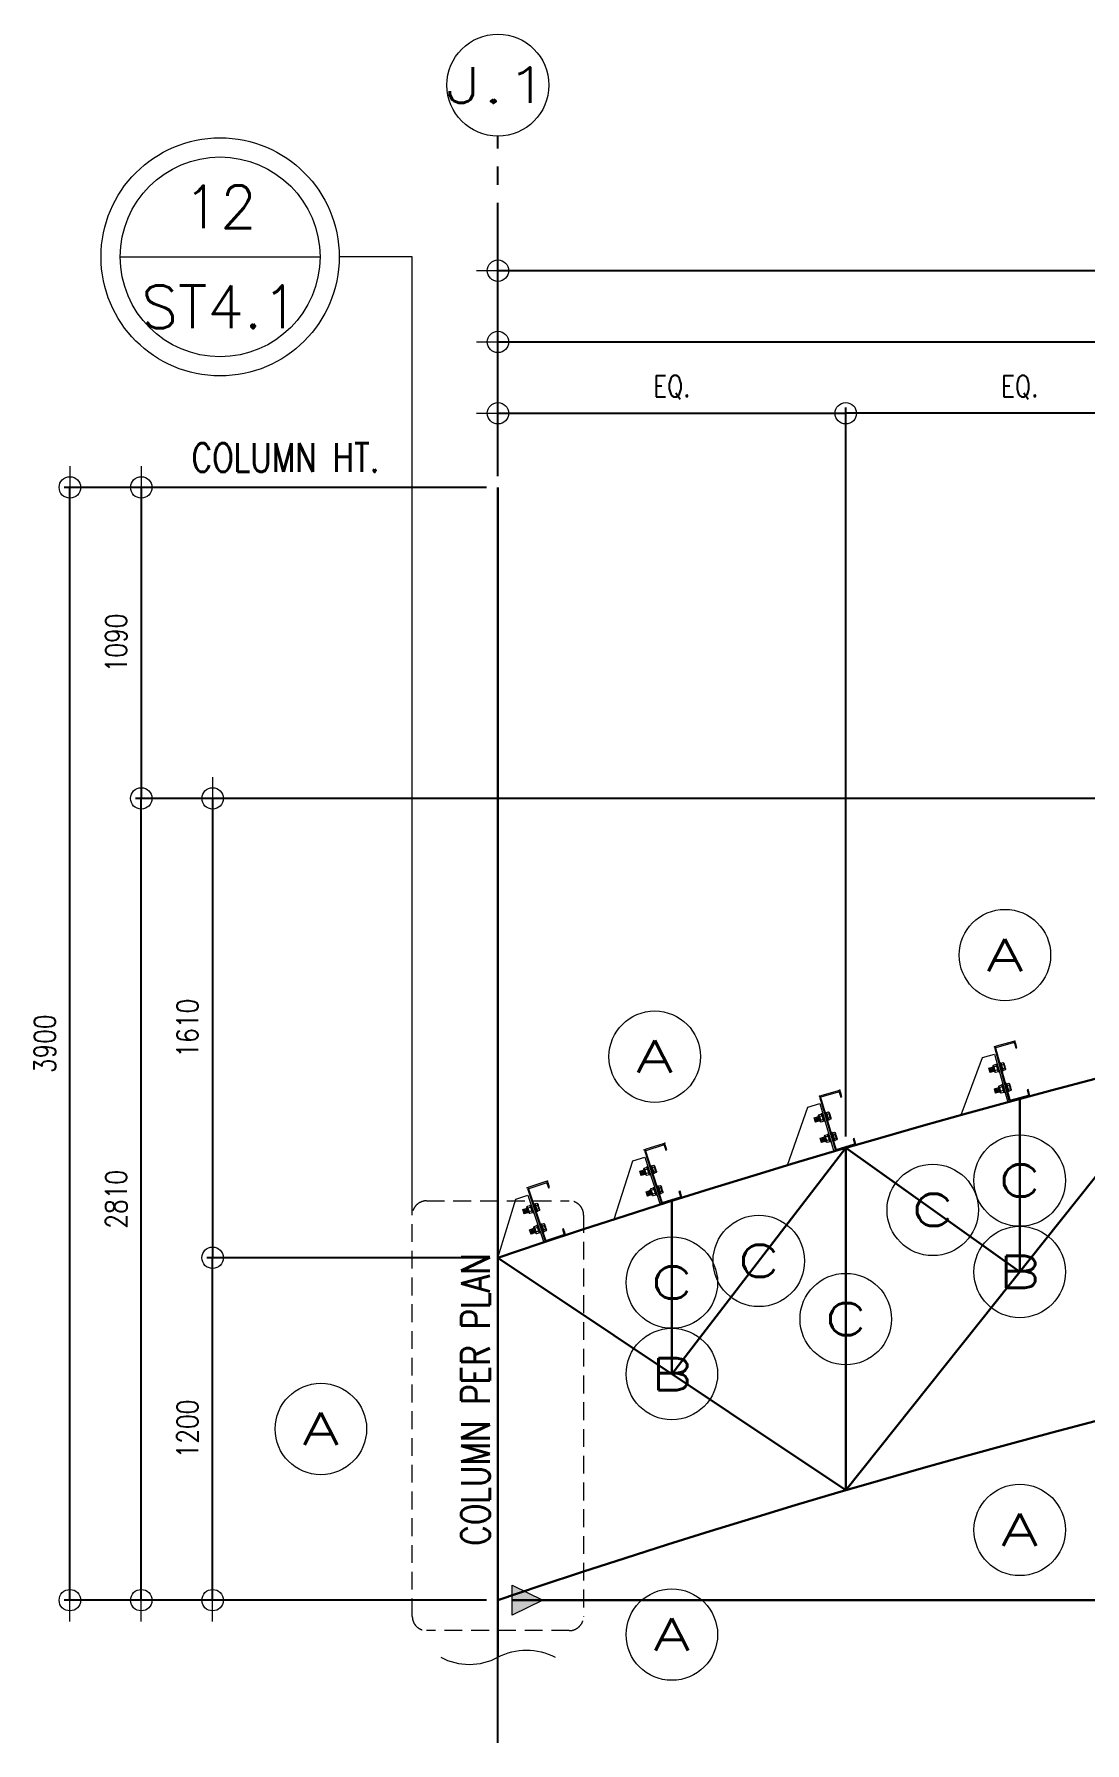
# Model space of a CAD drawing. Header units: millimetres. Extents: x 0 to 437400, y -7936 to 73710.
# Drawn here: x 73675 to 77356, y 28553 to 34542 of the extents above; entities that cross this region are included whole.
import ezdxf
from ezdxf.enums import TextEntityAlignment as Align

# ---------------------------------------------------------------- set-up
doc = ezdxf.new("R2010")
doc.units = ezdxf.units.MM
doc.header["$LTSCALE"] = 10
doc.header["$MEASUREMENT"] = 0
for name, pattern in [('CENTER', [50.8, 31.75, -6.35, 6.35, -6.35]), ('HIDDEN', [0.375, 0.25, -0.125]), ('PHANTOM2', [1.25, 0.625, -0.125, 0.125, -0.125, 0.125, -0.125])]:
    doc.linetypes.add(name, pattern=pattern)
doc.layers.add('A-NEW', color=240, linetype='Continuous')
for name, color, linetype, lineweight in [('CEE STEEL PURLINS', 46, 'Continuous', 15), ('HATCH 000', 251, 'Continuous', 5), ('S-ANNO-DIMS', 1, 'Continuous', 5), ('S-ANNO-NPLT', 7, 'Continuous', 9), ('S-Anno-Symb', 143, 'PHANTOM2', 13), ('S-BEAM-IDEN', 2, 'Continuous', 9), ('S-CONN', 1, 'Continuous', 9), ('S-Grid-iden', 52, 'Continuous', 9), ('S_BOLTS', 252, 'Continuous', 9), ('S_STEEL TRUSS', 5, 'Continuous', 30)]:
    doc.layers.add(name, color=color, linetype=linetype, lineweight=lineweight)
doc.layers.add('GUIDE 001', color=214, linetype='Continuous', lineweight=0, plot=False)
doc.styles.add('1', font='simplex.shx', dxfattribs={"width": 0.8, "height": 20})
doc.styles.add('3', font='simplex.shx', dxfattribs={"width": 1.5, "height": 70})
doc.styles.add('ROMANSX', font='ROMANS.shx', dxfattribs={"height": 0.09375})
doc.dimstyles.new('ESCA30', dxfattribs={"dimtxt": 40, "dimasz": 1, "dimexe": 20, "dimexo": 40, "dimgap": 50, "dimtad": 1, "dimdec": 0, "dimrnd": 1, "dimdsep": 46, "dimtxsty": '1', "dimblk1": 'ESCADIM_ARW', "dimblk2": 'ESCADIM_ARW', "dimsah": 1, "dimcen": 50, "dimclrd": 256, "dimclre": 256, "dimclrt": 52, "dimadec": 0, "dimazin": 0, "dimtfac": 1, "dimtdec": 0, "dimtofl": 0, "dimtmove": 0, "dimatfit": 3, "dimldrblk": 'ESCADIM_ARW', "dimfxl": 1, "dimtolj": 1, "dimtzin": 0, "dimarcsym": 0})

# ---------------------------------------------------------------- blocks, each defined once
blk = doc.blocks.new('Grid')
at = {"layer": 'S-Grid-iden', "color": 1, "linetype": 'Continuous'}
blk.add_circle((0, 0), 500, dxfattribs=at)
at = {"layer": 'S-Grid-iden', "style": '3', "width": 1.5}
blk.add_attdef('GRIDTAG', text='', height=350, dxfattribs=at).set_placement((0, 0), align=Align.MIDDLE_CENTER)
blk = doc.blocks.new('ESCADIM_ARW')
at = {"color": 9}
blk.add_line((75, 0), (-75, 0), dxfattribs=at)
blk.add_circle((0, 0), 37.5, dxfattribs=at)
blk = doc.blocks.new('*D87')
at = {"layer": 'Defpoints', "color": 0, "ltscale": 80, "transparency": 16777216}
for p in [(94800, 33713.3), (75300, 32953.3, 0), (94800, 32953.3, 0)]:
    blk.add_point(p, dxfattribs=at)
at = {"layer": 'S-ANNO-DIMS', "lineweight": -2, "ltscale": 80, "transparency": 16777216}
for p, q in [((75300, 32993.3), (75300, 33733.3)), ((94800, 32993.3), (94800, 33733.3)), ((75301, 33713.3), (94799, 33713.3))]:
    blk.add_line(p, q, dxfattribs=at)
at = {"layer": 'S-ANNO-DIMS', "lineweight": -2, "ltscale": 80, "transparency": 16777216, "rotation": 180}
blk.add_blockref('ESCADIM_ARW', (75300, 33713.3), dxfattribs=at)
at = {"layer": 'S-ANNO-DIMS', "lineweight": -2, "ltscale": 80, "transparency": 16777216}
blk.add_blockref('ESCADIM_ARW', (94800, 33713.3), dxfattribs=at)
at = {"layer": 'S-ANNO-DIMS', "color": 52, "ltscale": 80, "transparency": 16777216, "insert": (85050, 33820.5), "char_height": 30, "attachment_point": 5, "style": '1'}
blk.add_mtext('\\A1;{\\H2.5x;19500 (16 EQUAL PANELS)}', dxfattribs=at)
blk = doc.blocks.new('*D88')
at = {"layer": 'Defpoints', "color": 0, "ltscale": 80, "transparency": 16777216}
for p in [(80175, 33463.3), (75300, 32953.3, 0), (80175, 31468.9, 0)]:
    blk.add_point(p, dxfattribs=at)
at = {"layer": 'S-ANNO-DIMS', "lineweight": -2, "ltscale": 80, "transparency": 16777216}
for p, q in [((75300, 32993.3), (75300, 33483.3)), ((80175, 31508.9), (80175, 33483.3)), ((75301, 33463.3), (80174, 33463.3))]:
    blk.add_line(p, q, dxfattribs=at)
at = {"layer": 'S-ANNO-DIMS', "lineweight": -2, "ltscale": 80, "transparency": 16777216, "rotation": 180}
blk.add_blockref('ESCADIM_ARW', (75300, 33463.3), dxfattribs=at)
at = {"layer": 'S-ANNO-DIMS', "lineweight": -2, "ltscale": 80, "transparency": 16777216}
blk.add_blockref('ESCADIM_ARW', (80175, 33463.3), dxfattribs=at)
at = {"layer": 'S-ANNO-DIMS', "color": 52, "ltscale": 80, "transparency": 16777216, "insert": (77737.5, 33550.8), "char_height": 30, "attachment_point": 5, "style": '1'}
blk.add_mtext('\\A1;{\\H2.5x;4875}', dxfattribs=at)
blk = doc.blocks.new('*D89')
at = {"layer": 'Defpoints', "color": 0, "ltscale": 80, "transparency": 16777216}
for p in [(74300.2, 30253.3), (75300, 30253.3, 0), (75300, 29053.3, 0)]:
    blk.add_point(p, dxfattribs=at)
at = {"layer": 'S-ANNO-DIMS', "lineweight": -2, "ltscale": 80, "transparency": 16777216}
for p, q in [((75260, 30253.3), (74280.2, 30253.3)), ((74300.2, 29054.3), (74300.2, 30252.3)), ((75260, 29053.3), (74280.2, 29053.3))]:
    blk.add_line(p, q, dxfattribs=at)
for p, rotation in [((74300.2, 30253.3), 90), ((74300.2, 29053.3), 270)]:
    blk.add_blockref('ESCADIM_ARW', p, dxfattribs=dict(at, rotation=rotation))
at = {"layer": 'S-ANNO-DIMS', "color": 52, "ltscale": 80, "transparency": 16777216, "insert": (74212.7, 29653.3), "char_height": 30, "attachment_point": 5, "rotation": 90, "style": '1'}
blk.add_mtext('\\A1;{\\H2.5x;1200}', dxfattribs=at)
blk = doc.blocks.new('*D90')
at = {"layer": 'Defpoints', "color": 0, "ltscale": 80, "transparency": 16777216}
for p in [(74050.2, 31863.3), (85050, 31863.3, 0), (75300, 29053.3, 0)]:
    blk.add_point(p, dxfattribs=at)
at = {"layer": 'S-ANNO-DIMS', "lineweight": -2, "ltscale": 80, "transparency": 16777216}
for p, q in [((85010, 31863.3), (74030.2, 31863.3)), ((74050.2, 29054.3), (74050.2, 31862.3)), ((75260, 29053.3), (74030.2, 29053.3))]:
    blk.add_line(p, q, dxfattribs=at)
for p, rotation in [((74050.2, 31863.3), 90), ((74050.2, 29053.3), 270)]:
    blk.add_blockref('ESCADIM_ARW', p, dxfattribs=dict(at, rotation=rotation))
at = {"layer": 'S-ANNO-DIMS', "color": 52, "ltscale": 80, "transparency": 16777216, "insert": (73962.7, 30458.3), "char_height": 30, "attachment_point": 5, "rotation": 90, "style": '1'}
blk.add_mtext('\\A1;{\\H2.5x;2810}', dxfattribs=at)
blk = doc.blocks.new('*D91')
at = {"layer": 'Defpoints', "color": 0, "ltscale": 80, "transparency": 16777216}
for p in [(85050, 31863.3, 0), (74300.2, 30253.3), (75300, 30253.3, 0)]:
    blk.add_point(p, dxfattribs=at)
at = {"layer": 'S-ANNO-DIMS', "lineweight": -2, "ltscale": 80, "transparency": 16777216}
for p, q in [((85010, 31863.3), (74280.2, 31863.3)), ((74300.2, 31862.3), (74300.2, 30254.3)), ((75260, 30253.3), (74280.2, 30253.3))]:
    blk.add_line(p, q, dxfattribs=at)
for p, rotation in [((74300.2, 31863.3), 90), ((74300.2, 30253.3), 270)]:
    blk.add_blockref('ESCADIM_ARW', p, dxfattribs=dict(at, rotation=rotation))
at = {"layer": 'S-ANNO-DIMS', "color": 52, "ltscale": 80, "transparency": 16777216, "insert": (74212.7, 31058.3), "char_height": 30, "attachment_point": 5, "rotation": 90, "style": '1'}
blk.add_mtext('\\A1;{\\H2.5x;1610}', dxfattribs=at)
blk = doc.blocks.new('*D95')
at = {"layer": 'Defpoints', "color": 0, "ltscale": 80, "transparency": 16777216}
for p in [(76518.8, 33213.3), (75300, 32953.3, 0), (76518.8, 30638.7, 0)]:
    blk.add_point(p, dxfattribs=at)
at = {"layer": 'S-ANNO-DIMS', "lineweight": -2, "ltscale": 80, "transparency": 16777216}
for p, q in [((75300, 32993.3), (75300, 33233.3)), ((75301, 33213.3), (76517.8, 33213.3)), ((76518.8, 30678.7), (76518.8, 33233.3))]:
    blk.add_line(p, q, dxfattribs=at)
at = {"layer": 'S-ANNO-DIMS', "lineweight": -2, "ltscale": 80, "transparency": 16777216, "rotation": 180}
blk.add_blockref('ESCADIM_ARW', (75300, 33213.3), dxfattribs=at)
at = {"layer": 'S-ANNO-DIMS', "lineweight": -2, "ltscale": 80, "transparency": 16777216}
blk.add_blockref('ESCADIM_ARW', (76518.8, 33213.3), dxfattribs=at)
at = {"layer": 'S-ANNO-DIMS', "color": 52, "ltscale": 80, "transparency": 16777216, "insert": (75909.4, 33304.4), "char_height": 30, "attachment_point": 5, "style": '1'}
blk.add_mtext('\\A1;{\\H2.5x;EQ.}', dxfattribs=at)
blk = doc.blocks.new('*D96')
at = {"layer": 'Defpoints', "color": 0, "ltscale": 80, "transparency": 16777216}
for p in [(76518.8, 33213.3), (77737.5, 30968.5, 0), (76518.8, 30638.7, 0)]:
    blk.add_point(p, dxfattribs=at)
at = {"layer": 'S-ANNO-DIMS', "lineweight": -2, "ltscale": 80, "transparency": 16777216}
for p, q in [((76518.8, 30678.7), (76518.8, 33233.3)), ((77736.5, 33213.3), (76519.8, 33213.3)), ((77737.5, 31008.5), (77737.5, 33233.3))]:
    blk.add_line(p, q, dxfattribs=at)
at = {"layer": 'S-ANNO-DIMS', "lineweight": -2, "ltscale": 80, "transparency": 16777216, "rotation": 180}
blk.add_blockref('ESCADIM_ARW', (76518.8, 33213.3), dxfattribs=at)
at = {"layer": 'S-ANNO-DIMS', "lineweight": -2, "ltscale": 80, "transparency": 16777216}
blk.add_blockref('ESCADIM_ARW', (77737.5, 33213.3), dxfattribs=at)
at = {"layer": 'S-ANNO-DIMS', "color": 52, "ltscale": 80, "transparency": 16777216, "insert": (77128.1, 33304.4), "char_height": 30, "attachment_point": 5, "style": '1'}
blk.add_mtext('\\A1;{\\H2.5x;EQ.}', dxfattribs=at)
blk = doc.blocks.new('*D111')
at = {"layer": 'Defpoints', "color": 0, "ltscale": 80, "transparency": 16777216}
for p in [(73800.2, 32953.3), (75300, 32953.3), (75300, 29053.3, 0)]:
    blk.add_point(p, dxfattribs=at)
at = {"layer": 'S-ANNO-DIMS', "lineweight": -2, "ltscale": 80, "transparency": 16777216}
for p, q in [((75260, 32953.3), (73780.2, 32953.3)), ((73800.2, 29054.3), (73800.2, 32952.3)), ((75260, 29053.3), (73780.2, 29053.3))]:
    blk.add_line(p, q, dxfattribs=at)
for p, rotation in [((73800.2, 32953.3), 90), ((73800.2, 29053.3), 270)]:
    blk.add_blockref('ESCADIM_ARW', p, dxfattribs=dict(at, rotation=rotation))
at = {"layer": 'S-ANNO-DIMS', "color": 52, "ltscale": 80, "transparency": 16777216, "insert": (73712.7, 31003.3), "char_height": 30, "attachment_point": 5, "rotation": 90, "style": '1'}
blk.add_mtext('\\A1;{\\H2.5x;3900}', dxfattribs=at)
blk = doc.blocks.new('*D112')
at = {"layer": 'Defpoints', "color": 0, "ltscale": 80, "transparency": 16777216}
for p in [(75300, 32953.3), (74050.2, 31863.3), (85050, 31863.3, 0)]:
    blk.add_point(p, dxfattribs=at)
at = {"layer": 'S-ANNO-DIMS', "lineweight": -2, "ltscale": 80, "transparency": 16777216}
for p, q in [((75260, 32953.3), (74030.2, 32953.3)), ((74050.2, 32952.3), (74050.2, 31864.3)), ((85010, 31863.3), (74030.2, 31863.3))]:
    blk.add_line(p, q, dxfattribs=at)
for p, rotation in [((74050.2, 32953.3), 90), ((74050.2, 31863.3), 270)]:
    blk.add_blockref('ESCADIM_ARW', p, dxfattribs=dict(at, rotation=rotation))
at = {"layer": 'S-ANNO-DIMS', "color": 52, "ltscale": 80, "transparency": 16777216, "insert": (73962.7, 32408.3), "char_height": 30, "attachment_point": 5, "rotation": 90, "style": '1'}
blk.add_mtext('\\A1;{\\H2.5x;1090}', dxfattribs=at)
blk = doc.blocks.new('BUBBLE')
at = {"layer": 'S-ANNO-NPLT', "linetype": 'Continuous'}
blk.add_circle((0, 0), 0.2608, dxfattribs=at)
at = {"layer": 'S-Anno-Symb', "color": 0, "linetype": 'Continuous'}
blk.add_line((-0.2188, 0), (0.2188, 0), dxfattribs=at)
blk.add_circle((0, 0), 0.2188, dxfattribs=at)
at = {"layer": 'S-Anno-Symb', "style": 'ROMANSX'}
for tag, p in [('1', (0, 0.1094)), ('S1', (0, -0.1094))]:
    blk.add_attdef(tag, text='', height=0.0937, dxfattribs=at).set_placement(p, align=Align.MIDDLE_CENTER)
at = {"layer": 'S-Anno-Symb', "style": 'ROMANSX', "width": 1.018385, "flags": 8}
blk.add_attdef('LONG', text='', height=0.0937, dxfattribs=at).set_placement((-0.1796, -0.1249), (0.1796, -0.1249), align=Align.FIT)
blk = doc.blocks.new('EXT', base_point=(6.5784, 3.6597))
for p, q in [((6.5734, 3.6697), (6.5834, 3.6697)), ((6.5734, 3.6697), (6.5734, 3.6597)), ((6.5834, 3.6697), (6.5734, 3.6697)), ((6.5834, 3.6597), (6.5834, 3.6697)), ((6.5734, 3.6663), (6.5834, 3.6663)), ((6.5734, 3.663), (6.5834, 3.663)), ((6.5734, 3.6597), (6.5834, 3.6597)), ((6.575, 3.668), (6.5818, 3.668)), ((6.575, 3.6647), (6.5818, 3.6647)), ((6.575, 3.6613), (6.5818, 3.6613))]:
    blk.add_line(p, q)
blk = doc.blocks.new('BOLT', base_point=(6.579, 3.6798))
for p, q in [((6.571, 3.6847), (6.571, 3.6798)), ((6.575, 3.6847), (6.571, 3.6847)), ((6.575, 3.6858), (6.573, 3.6858)), ((6.575, 3.6798), (6.575, 3.6858)), ((6.575, 3.6858), (6.583, 3.6858)), ((6.575, 3.6847), (6.583, 3.6847)), ((6.585, 3.6858), (6.583, 3.6858)), ((6.583, 3.6798), (6.583, 3.6858)), ((6.587, 3.6847), (6.583, 3.6847)), ((6.587, 3.6798), (6.587, 3.6847))]:
    blk.add_line(p, q)
for centre, radius, start, end in [((6.573, 3.6833), 0.00241, 33.9696, 146.0304), ((6.579, 3.6777), 0.00805, 60.2058, 119.7942), ((6.585, 3.6833), 0.00241, 33.9696, 146.0304)]:
    blk.add_arc(centre, radius, start, end)
blk = doc.blocks.new('NUT20')
for p, q in [((0.0185, 0.0045), (-0.0185, 0.0045)), ((-0.0185, 0.0045), (-0.0185, 0)), ((-0.0185, 0), (0.0185, 0)), ((0.0185, 0), (0.0185, 0.0045))]:
    blk.add_line(p, q)
for name, p, xscale, yscale, zscale in [('BOLT', (0, 0.0045), 2.125, 2.666666666666667, 2.125), ('EXT', (0, 0.0205), 2, 2, 2)]:
    blk.add_blockref(name, p, dxfattribs=dict(xscale=xscale, yscale=yscale, zscale=zscale))

msp = doc.modelspace()

# ---------------------------------------------------------------- hatches: boundary and pattern name
at = {"layer": 'HATCH 000'}
h = msp.add_hatch(color=33, dxfattribs=at)
edge = h.paths.add_edge_path()
edge.add_line((77117.96514, 30989.79675), (77113.22069, 31007.15881))
edge.add_arc((77107.42897, 31005.57614), 6.00407, 15.283803172, 105.283803172)
edge.add_line((77105.8463, 31011.36785), (77045.07742, 30994.76612))
edge.add_arc((77046.66009, 30988.9744), 6.00407, 105.283803171, 195.283803171)
edge.add_line((77040.86838, 30987.39173), (77090.45883, 30805.91801))
edge.add_arc((77096.25054, 30807.50069), 6.00407, 195.283803172, 285.283803172)
edge.add_line((77097.83322, 30801.70897), (77158.62631, 30818.31733))
edge.add_arc((77157.04363, 30824.10904), 6.00407, 285.283803171, 375.283803171)
edge.add_line((77162.83535, 30825.69172), (77158.0909, 30843.05379))
edge.add_line((77158.0909, 30843.05379), (77154.22976, 30841.99867))
edge.add_line((77154.22976, 30841.99867), (77158.9742, 30824.6366))
edge.add_arc((77157.04363, 30824.10904), 2.00136, -74.716196829, 15.283803171, ccw=False)
edge.add_line((77157.57119, 30822.17847), (77096.7781, 30805.57012))
edge.add_arc((77096.25054, 30807.50069), 2.00136, 195.283803172, 285.283803172, ccw=False)
edge.add_line((77094.31997, 30806.97313), (77044.72952, 30988.44684))
edge.add_arc((77046.66009, 30988.9744), 2.00136, 105.283803172, 195.283803171, ccw=False)
edge.add_line((77046.13253, 30990.90497), (77106.90142, 31007.50671))
edge.add_arc((77107.42897, 31005.57614), 2.00136, 15.283803172, 105.283803172, ccw=False)
edge.add_line((77109.35955, 31006.1037), (77114.104, 30988.74163))
edge.add_line((77114.104, 30988.74163), (77117.96514, 30989.79675))
h = msp.add_hatch(color=33, dxfattribs=at)
edge = h.paths.add_edge_path()
edge.add_line((76504.84749, 30817.79906), (76499.74164, 30835.05831))
edge.add_arc((76493.98423, 30833.35508), 6.00407, 16.479927627, 106.479927626)
edge.add_line((76492.281, 30839.11249), (76431.87191, 30821.24583))
edge.add_arc((76433.57514, 30815.48842), 6.00407, 106.479927626, 196.479927625)
edge.add_line((76427.81773, 30813.78519), (76481.1856, 30633.38621))
edge.add_arc((76486.94302, 30635.08944), 6.00407, 196.479927627, 286.479927626)
edge.add_line((76488.64625, 30629.33203), (76549.07939, 30647.20581))
edge.add_arc((76547.37616, 30652.96322), 6.00407, 286.479927626, 376.479927625)
edge.add_line((76553.13358, 30654.66645), (76548.02773, 30671.9257))
edge.add_line((76548.02773, 30671.9257), (76544.18946, 30670.79021))
edge.add_line((76544.18946, 30670.79021), (76549.2953, 30653.53096))
edge.add_arc((76547.37616, 30652.96322), 2.00136, -73.520072374, 16.479927626, ccw=False)
edge.add_line((76547.94391, 30651.04408), (76487.51076, 30633.1703))
edge.add_arc((76486.94302, 30635.08944), 2.00136, 196.479927626, 286.479927626, ccw=False)
edge.add_line((76485.02388, 30634.5217), (76431.656, 30814.92068))
edge.add_arc((76433.57514, 30815.48842), 2.00136, 106.479927626, 196.479927626, ccw=False)
edge.add_line((76433.0074, 30817.40756), (76493.41649, 30835.27422))
edge.add_arc((76493.98423, 30833.35508), 2.00136, 16.479927626, 106.479927626, ccw=False)
edge.add_line((76495.90337, 30833.92282), (76501.00921, 30816.66358))
edge.add_line((76501.00921, 30816.66358), (76504.84749, 30817.79906))
h = msp.add_hatch(color=33, dxfattribs=at)
edge = h.paths.add_edge_path()
edge.add_line((75891.71291, 30631.86292), (75886.24569, 30649.01112))
edge.add_arc((75880.52532, 30647.18734), 6.00407, 17.683418582, 107.683418581)
edge.add_line((75878.70154, 30652.90771), (75818.68104, 30633.7762))
edge.add_arc((75820.50482, 30628.05583), 6.00407, 107.68341858, 197.68341858)
edge.add_line((75814.78444, 30626.23205), (75871.92953, 30446.99377))
edge.add_arc((75877.6499, 30448.81755), 6.00407, 197.683418581, 287.683418581)
edge.add_line((75879.47368, 30443.09718), (75939.51808, 30462.23631))
edge.add_arc((75937.6943, 30467.95668), 6.00407, 287.68341858, 377.68341858)
edge.add_line((75943.41467, 30469.78046), (75937.94745, 30486.92866))
edge.add_line((75937.94745, 30486.92866), (75934.13387, 30485.71281))
edge.add_line((75934.13387, 30485.71281), (75939.60109, 30468.56461))
edge.add_arc((75937.6943, 30467.95668), 2.00136, -72.31658142, 17.68341858, ccw=False)
edge.add_line((75938.30223, 30466.04989), (75878.25782, 30446.91076))
edge.add_arc((75877.6499, 30448.81755), 2.00136, 197.683418581, 287.683418581, ccw=False)
edge.add_line((75875.74311, 30448.20962), (75818.59802, 30627.4479))
edge.add_arc((75820.50482, 30628.05583), 2.00136, 107.68341858, 197.683418581, ccw=False)
edge.add_line((75819.89689, 30629.96262), (75879.91739, 30649.09413))
edge.add_arc((75880.52532, 30647.18734), 2.00136, 17.683418581, 107.68341858, ccw=False)
edge.add_line((75882.43211, 30647.79526), (75887.89933, 30630.64706))
edge.add_line((75887.89933, 30630.64706), (75891.71291, 30631.86292))
h = msp.add_hatch(color=33, dxfattribs=at)
edge = h.paths.add_edge_path()
edge.add_line((75481.2521, 30499.46971), (75475.54297, 30516.53889))
edge.add_arc((75469.84896, 30514.63442), 6.00407, 18.493525032, 108.493525031)
edge.add_line((75467.94449, 30520.32843), (75408.20048, 30500.35023))
edge.add_arc((75410.10495, 30494.65622), 6.00407, 108.493525031, 198.49352503)
edge.add_line((75404.41094, 30492.75174), (75464.08448, 30314.33933))
edge.add_arc((75469.77849, 30316.2438), 6.00407, 198.493525032, 288.493525031)
edge.add_line((75471.68297, 30310.54979), (75531.45077, 30330.53595))
edge.add_arc((75529.5463, 30336.22996), 6.00407, 288.493525031, 378.49352503)
edge.add_line((75535.24031, 30338.13444), (75529.53119, 30355.20362))
edge.add_line((75529.53119, 30355.20362), (75525.73518, 30353.93397))
edge.add_line((75525.73518, 30353.93397), (75531.4443, 30336.86479))
edge.add_arc((75529.5463, 30336.22996), 2.00136, -71.50647497, 18.493525031, ccw=False)
edge.add_line((75530.18112, 30334.33196), (75470.41332, 30314.3458))
edge.add_arc((75469.77849, 30316.2438), 2.00136, 198.493525031, 288.493525031, ccw=False)
edge.add_line((75467.88049, 30315.60897), (75408.20695, 30494.02139))
edge.add_arc((75410.10495, 30494.65622), 2.00136, 108.493525031, 198.493525031, ccw=False)
edge.add_line((75409.47013, 30496.55422), (75469.21414, 30516.53242))
edge.add_arc((75469.84896, 30514.63442), 2.00136, 18.493525031, 108.493525031, ccw=False)
edge.add_line((75471.74696, 30515.26924), (75477.45609, 30498.20006))
edge.add_line((75477.45609, 30498.20006), (75481.2521, 30499.46971))
at = {"layer": 'S-CONN'}
msp.add_hatch(color=256, dxfattribs=at).paths.add_polyline_path([(75350, 29000.5909), (75457.25408, 29053.18265), (75350, 29105.7744)])

# ---------------------------------------------------------------- linework, layer by layer
at = {"layer": 'A-NEW', "color": 253, "linetype": 'CENTER'}
msp.add_line((75300, 28553.31771, 0), (75300, 34184.96324, 0), dxfattribs=at)
at = {"layer": 'CEE STEEL PURLINS', "elevation": 0}
for points in [[(77117.96514, 30989.79675), (77113.22069, 31007.15881, 0.4142135624), (77105.8463, 31011.36785), (77045.07742, 30994.76612, 0.4142135624), (77040.86838, 30987.39173), (77090.45883, 30805.91801, 0.4142135624), (77097.83322, 30801.70897), (77158.62631, 30818.31733, 0.4142135624), (77162.83535, 30825.69172), (77158.0909, 30843.05379), (77154.22976, 30841.99867), (77158.9742, 30824.6366, -0.4142135624), (77157.57119, 30822.17847), (77096.7781, 30805.57012, -0.4142135624), (77094.31997, 30806.97313), (77044.72952, 30988.44684, -0.4142135624), (77046.13253, 30990.90497), (77106.90142, 31007.50671, -0.4142135624), (77109.35955, 31006.1037), (77114.104, 30988.74163), (77117.96514, 30989.79675)], [(76504.84749, 30817.79906), (76499.74164, 30835.05831, 0.4142135624), (76492.281, 30839.11249), (76431.87191, 30821.24583, 0.4142135624), (76427.81773, 30813.78519), (76481.1856, 30633.38621, 0.4142135624), (76488.64625, 30629.33203), (76549.07939, 30647.20581, 0.4142135624), (76553.13358, 30654.66645), (76548.02773, 30671.9257), (76544.18946, 30670.79021), (76549.2953, 30653.53096, -0.4142135624), (76547.94391, 30651.04408), (76487.51076, 30633.1703, -0.4142135624), (76485.02388, 30634.5217), (76431.656, 30814.92068, -0.4142135624), (76433.0074, 30817.40756), (76493.41649, 30835.27422, -0.4142135624), (76495.90337, 30833.92282), (76501.00921, 30816.66358), (76504.84749, 30817.79906)], [(75891.71291, 30631.86292), (75886.24569, 30649.01112, 0.4142135624), (75878.70154, 30652.90771), (75818.68104, 30633.7762, 0.4142135624), (75814.78444, 30626.23205), (75871.92953, 30446.99377, 0.4142135624), (75879.47368, 30443.09718), (75939.51808, 30462.23631, 0.4142135624), (75943.41467, 30469.78046), (75937.94745, 30486.92866), (75934.13387, 30485.71281), (75939.60109, 30468.56461, -0.4142135624), (75938.30223, 30466.04989), (75878.25782, 30446.91076, -0.4142135624), (75875.74311, 30448.20962), (75818.59802, 30627.4479, -0.4142135624), (75819.89689, 30629.96262), (75879.91739, 30649.09413, -0.4142135624), (75882.43211, 30647.79526), (75887.89933, 30630.64706), (75891.71291, 30631.86292)], [(75481.2521, 30499.46971), (75475.54297, 30516.53889, 0.4142135624), (75467.94449, 30520.32843), (75408.20048, 30500.35023, 0.4142135624), (75404.41094, 30492.75174), (75464.08448, 30314.33933, 0.4142135624), (75471.68297, 30310.54979), (75531.45077, 30330.53595, 0.4142135624), (75535.24031, 30338.13444), (75529.53119, 30355.20362), (75525.73518, 30353.93397), (75531.4443, 30336.86479, -0.4142135624), (75530.18112, 30334.33196), (75470.41332, 30314.3458, -0.4142135624), (75467.88049, 30315.60897), (75408.20695, 30494.02139, -0.4142135624), (75409.47013, 30496.55422), (75469.21414, 30516.53242, -0.4142135624), (75471.74696, 30515.26924), (75477.45609, 30498.20006), (75481.2521, 30499.46971)]]:
    msp.add_lwpolyline(points, format="xyb", dxfattribs=at)
at = {"layer": 'GUIDE 001'}
for p in [(77039.2857, 30993.18344, 0), (77111.63801, 31012.95053, 0), (76426.1145, 30819.5426, 0), (76498.03841, 30840.81572, 0), (77092.0415, 30800.1263, 0), (75812.96067, 30631.95242, 0), (75884.42191, 30654.73149, 0), (75402.50646, 30498.44576, 0), (75473.6385, 30522.2329, 0), (75873.75331, 30441.2734, 0), (75465.98895, 30308.64531, 0), (75537.14478, 30332.44042, 0)]:
    msp.add_point(p, dxfattribs=at)
at = {"layer": 'S-Anno-Symb', "color": 1, "linetype": 'HIDDEN', "ltscale": 25, "elevation": 0}
msp.add_lwpolyline([(75050, 30453.04916), (75550, 30453.04916, -0.4142135624), (75600, 30403.04916), (75600, 28996.60032, -0.4142135624), (75550, 28946.60032), (75050, 28946.60032, -0.4142135624), (75000, 28996.60032), (75000, 30403.04916, -0.4142135624)], format="xyb", close=True, dxfattribs=at)
at = {"layer": 'S-BEAM-IDEN', "color": 1, "elevation": 0}
msp.add_lwpolyline([(75000, 30403.04916), (75000, 33761.60388), (74743.84646, 33761.60388)], dxfattribs=at)
at = {"layer": 'S-BEAM-IDEN', "elevation": 0}
for points in [[(77086.23353, 30798.6813), (76923.2151, 30754.17937), (76997.64468, 30955.9012), (77040.09201, 30967.48672)], [(76477.11229, 30626.06287), (76315.05835, 30578.16766), (76385.26081, 30781.39924), (76427.45705, 30793.86832)], [(75868.01093, 30439.58649), (75706.99869, 30388.29817), (75772.91713, 30592.9594), (75814.84216, 30606.31199)], [(75460.271, 30306.87739), (75300, 30253.31771), (75363.01823, 30458.89048), (75404.75029, 30472.83449)]]:
    msp.add_lwpolyline(points, close=True, dxfattribs=at)
at = {"layer": 'S-BEAM-IDEN'}
msp.add_lwpolyline([(75099.70545, 28853.31771, 0.25), (75300, 28853.31771, -0.25), (75500.29455, 28853.31771)], format="xyb", dxfattribs=at)
at = {"layer": 'S-CONN', "color": 1}
msp.add_lwpolyline([(75350, 29105.7744), (75457.25408, 29053.18265), (75350, 29000.5909), (75350, 29106.04452)], dxfattribs=at)
at = {"layer": 'S_BOLTS'}
for p, q in [((77059.0138, 30936.16364, 0), (77062.4863, 30937.11326, 0)), ((77066.82176, 30907.61201, 0), (77059.0138, 30936.16364, 0)), ((77062.4863, 30937.11326, 0), (77070.29426, 30908.56162, 0)), ((77070.29426, 30908.56162, 0), (77066.82176, 30907.61201, 0)), ((77082.25596, 30864.77421, 0), (77078.78346, 30863.82459, 0)), ((77086.59142, 30835.27296, 0), (77078.78346, 30863.82459, 0)), ((77082.25596, 30864.77421, 0), (77090.06392, 30836.22257, 0)), ((77090.06392, 30836.22257, 0), (77086.59142, 30835.27296, 0)), ((76447.02858, 30762.94705, 0), (76450.48049, 30763.96895, 0)), ((76455.43085, 30734.56463, 0), (76447.02858, 30762.94705, 0)), ((76450.48049, 30763.96895, 0), (76458.88276, 30735.58652, 0)), ((76458.88276, 30735.58652, 0), (76455.43085, 30734.56463, 0)), ((76471.75591, 30692.05835, 0), (76468.30399, 30691.03645, 0)), ((76476.70626, 30662.65403, 0), (76468.30399, 30691.03645, 0)), ((76471.75591, 30692.05835, 0), (76480.15818, 30663.67592, 0)), ((76480.15818, 30663.67592, 0), (76476.70626, 30662.65403, 0)), ((75835.05883, 30575.80861, 0), (75838.48852, 30576.90279, 0)), ((75844.05537, 30547.60893, 0), (75835.05883, 30575.80861, 0)), ((75838.48852, 30576.90279, 0), (75847.48506, 30548.7031, 0)), ((75847.48506, 30548.7031, 0), (75844.05537, 30547.60893, 0)), ((75861.2696, 30505.4549, 0), (75857.83991, 30504.36073, 0)), ((75866.83645, 30476.16105, 0), (75857.83991, 30504.36073, 0)), ((75861.2696, 30505.4549, 0), (75870.26614, 30477.25522, 0)), ((75425.39621, 30442.62, 0), (75428.81009, 30443.76255, 0)), ((75434.79055, 30414.55033, 0), (75425.39621, 30442.62, 0)), ((75428.81009, 30443.76255, 0), (75438.20443, 30415.69288, 0)), ((75870.26614, 30477.25522, 0), (75866.83645, 30476.16105, 0)), ((75438.20443, 30415.69288, 0), (75434.79055, 30414.55033, 0)), ((75452.59906, 30372.6439, 0), (75449.18519, 30371.50135, 0)), ((75458.57953, 30343.43168, 0), (75449.18519, 30371.50135, 0)), ((75452.59906, 30372.6439, 0), (75461.99341, 30344.57423, 0)), ((75461.99341, 30344.57423, 0), (75458.57953, 30343.43168, 0))]:
    msp.add_line(p, q, dxfattribs=at)
at = {"layer": 'S_STEEL TRUSS'}
for p, q in [((75300, 28853.31771, 0), (75300, 32953.31771, 0)), ((76518.75, 30638.65379, 0), (76518.75, 29438.65379, 0)), ((75350, 29053.31771), (85000, 29053.31771))]:
    msp.add_line(p, q, dxfattribs=at)
at = {"layer": 'S_STEEL TRUSS', "elevation": 0}
for points in [[(75300, 30253.31771), (76518.75, 29438.65379), (77737.5, 30968.53127), (78956.25, 30044.7976), (80175, 31468.93722), (81393.75, 30442.11438), (82612.5, 31765.20495), (83831.25, 30638.8193), (85050, 31863.31771), (86268.75, 30638.8193), (87487.5, 31765.20495), (88706.25, 30442.11438), (89925, 31468.93722), (91143.75, 30044.7976), (92362.5, 30968.53127), (93581.25, 29438.65379), (94800, 30253.31771)], [(75909.375, 30453.04916), (75909.375, 29845.98575), (76518.75, 30638.65379), (77128.125, 30203.59253), (77128.125, 30810.40029)]]:
    msp.add_lwpolyline(points, dxfattribs=at)
at = {"layer": 'S_STEEL TRUSS'}
for centre in [(85050, 1535.80218, 0), (85050, 335.80218, 0)]:
    msp.add_arc(centre, 30327.51553, 71.246928244, 108.753071756, dxfattribs=at)

# ---------------------------------------------------------------- block references
at = {"layer": 'S-Anno-Symb', "linetype": 'Continuous', "xscale": 1600.000000000014, "yscale": 1600.000000000014, "zscale": 1600.000000000014}
msp.add_blockref('BUBBLE', (74326.61291, 33761.60388, 0), dxfattribs=at).add_auto_attribs({'1': '12', 'S1': 'ST4.1'})
at = {"layer": 'S-Grid-iden'}
for p, xscale, yscale, zscale, values in [((75300, 34363.53467, 0), 0.3571428571463219, 0.3571428571463219, 0.3571428571463219, {'GRIDTAG': 'J.1'}), ((77076.39456, 31314.27309, 0), 0.3203883495176713, 0.3203883495176713, 0.3203883495176713, {'GRIDTAG': 'A'}), ((75849.35574, 30958.30817, 0), 0.3203883495176713, 0.3203883495176713, 0.3203883495176713, {'GRIDTAG': 'A'}), ((77128.125, 30523.98088, 0), 0.3203883495176713, 0.3203883495176713, 0.3203883495176713, {'GRIDTAG': 'C'}), ((76823.4375, 30421.12316, 0), 0.3203883495176713, 0.3203883495176713, 0.3203883495176713, {'GRIDTAG': 'C'}), ((76214.0625, 30242.31977, 0), 0.3203883495176713, 0.3203883495176713, 0.3203883495176713, {'GRIDTAG': 'C'}), ((77128.125, 30203.59253, 0), 0.3203883495176713, 0.3203883495176713, 0.3203883495176713, {'GRIDTAG': 'B'}), ((75909.375, 30166.3741, 0), 0.3203883495176713, 0.3203883495176713, 0.3203883495176713, {'GRIDTAG': 'C'}), ((76518.75, 30038.65379, 0), 0.3203883495176713, 0.3203883495176713, 0.3203883495176713, {'GRIDTAG': 'C'}), ((75909.375, 29845.98575, 0), 0.3203883495176713, 0.3203883495176713, 0.3203883495176713, {'GRIDTAG': 'B'}), ((74679.61165, 29653.31771, 0), 0.3203883495176713, 0.3203883495176713, 0.3203883495176713, {'GRIDTAG': 'A'}), ((77128.125, 29299.49644, 0), 0.3203883495176713, 0.3203883495176713, 0.3203883495176713, {'GRIDTAG': 'A'}), ((75909.375, 28932.66081), 0.3203883495176713, 0.3203883495176713, 0.3203883495176713, {'GRIDTAG': 'A'})]:
    msp.add_blockref('Grid', p, dxfattribs=dict(at, xscale=xscale, yscale=yscale, zscale=zscale)).add_auto_attribs(values)
at = {"layer": 'S_BOLTS', "color": 2, "yscale": 800.0000000005625, "zscale": 800.0000000005626}
for p, xscale, rotation in [((77053.27545, 30919.25606, 0), -800.0000000000375, 105.2946176966624), ((77073.04511, 30846.91701, 0), -800.0000000000375, 105.2946176966624), ((76441.64442, 30745.92336, 0), -800.0000000000377, 106.4907421508719), ((76462.91984, 30674.01276, 0), -800.0000000000377, 106.4907421508719), ((75830.03341, 30558.6756, 0), -800.0000000000377, 107.6942331057796), ((75852.8145, 30487.22772, 0), -800.0000000000377, 107.6942331057796), ((75420.61353, 30425.41764, 0), -800.0000000000376, 108.5043395559822), ((75444.40251, 30354.29899, 0), -800.0000000000376, 108.5043395559822)]:
    msp.add_blockref('NUT20', p, dxfattribs=dict(at, xscale=xscale, rotation=rotation))
at = {"layer": 'S_BOLTS', "extrusion": (0, 0, -1), "xscale": 1700.00000000008, "yscale": 1600.000000001125, "zscale": -1700.000000001196}
for p, rotation in [((-77066.39028, 30922.83744, 0), 74.70538230333743), ((-77086.15994, 30850.49839, 0), 74.70538230333743), ((-76454.68163, 30749.77773, 0), 73.50925784912793), ((-76475.95705, 30677.86714, 0), 73.50925784912793), ((-75842.98679, 30562.80294, 0), 72.30576689422026), ((-75865.76787, 30491.35506, 0), 72.30576689422026), ((-75433.50726, 30429.72772, 0), 71.49566044401766), ((-75457.29624, 30358.60907, 0), 71.49566044401766)]:
    msp.add_blockref('BOLT', p, dxfattribs=dict(at, rotation=rotation))

# ---------------------------------------------------------------- texts
at = {"layer": 'S-ANNO-DIMS', "color": 52, "ltscale": 80, "insert": (74556.05622, 33058.07961), "char_height": 40, "attachment_point": 5, "style": '1'}
msp.add_mtext('\\A1;{\\H2.5x;COLUMN HT.}', dxfattribs=at)
at = {"layer": 'S-ANNO-DIMS', "color": 52, "ltscale": 80, "insert": (75221.24675, 29756.79751, 0), "char_height": 40, "attachment_point": 5, "rotation": 90, "style": '1'}
msp.add_mtext('\\A1;{\\H2.5x;COLUMN PER PLAN}', dxfattribs=at)

# ---------------------------------------------------------------- dimensions: what is measured, and where the dimension line sits
at = {"layer": 'S-ANNO-DIMS', "ltscale": 80}
for base, p2, text, picture, middle in [((94800, 33713.31771, 0), (94800, 32953.31771), '{\\H2.5x;<> (16 EQUAL PANELS)}', '*D87', (85050, 33820.46057, 0)), ((80175, 33463.31771, 0), (80175, 31468.93722, 0), '{\\H2.5x;<>}', '*D88', (77737.5, 33550.81771, 0)), ((76518.75, 33213.31771, 0), (76518.75, 30638.65379, 0), '{\\H2.5x;EQ.}', '*D95', (75909.375, 33304.38914, 0))]:
    dim = msp.add_linear_dim(base=base, p1=(75300, 32953.31771), p2=p2, text=text, dimstyle='ESCA30', dxfattribs=at)
    dim.commit()
    dim.dimension.update_dxf_attribs({"geometry": picture, "text_midpoint": middle})
for base, p1, p2, angle, text, picture, middle in [((76518.75, 33213.31771, 0), (77737.5, 30968.53127), (76518.75, 30638.65379, 0), 180, '{\\H2.5x;EQ.}', '*D96', (77128.125, 33304.38914, 0)), ((73800.22762, 32953.31771), (75300, 29053.31771, 0), (75300, 32953.31771), 90, '{\\H2.5x;<>}', '*D111', (73712.72762, 31003.31771)), ((74050.22762, 31863.31771), (75300, 32953.31771), (85050, 31863.31771, 0), 270, '{\\H2.5x;<>}', '*D112', (73962.72762, 32408.31771)), ((74050.22762, 31863.31771), (75300, 29053.31771, 0), (85050, 31863.31771, 0), 90, '{\\H2.5x;<>}', '*D90', (73962.72762, 30458.31771)), ((74300.22762, 30253.31771), (85050, 31863.31771, 0), (75300, 30253.31771, 0), 270, '{\\H2.5x;<>}', '*D91', (74212.72762, 31058.31771)), ((74300.22762, 30253.31771), (75300, 29053.31771, 0), (75300, 30253.31771, 0), 90, '{\\H2.5x;<>}', '*D89', (74212.72762, 29653.31771))]:
    dim = msp.add_linear_dim(base=base, p1=p1, p2=p2, angle=angle, text=text, dimstyle='ESCA30', dxfattribs=at)
    dim.commit()
    dim.dimension.update_dxf_attribs({"geometry": picture, "text_midpoint": middle})

doc.saveas('drawing.dxf')
